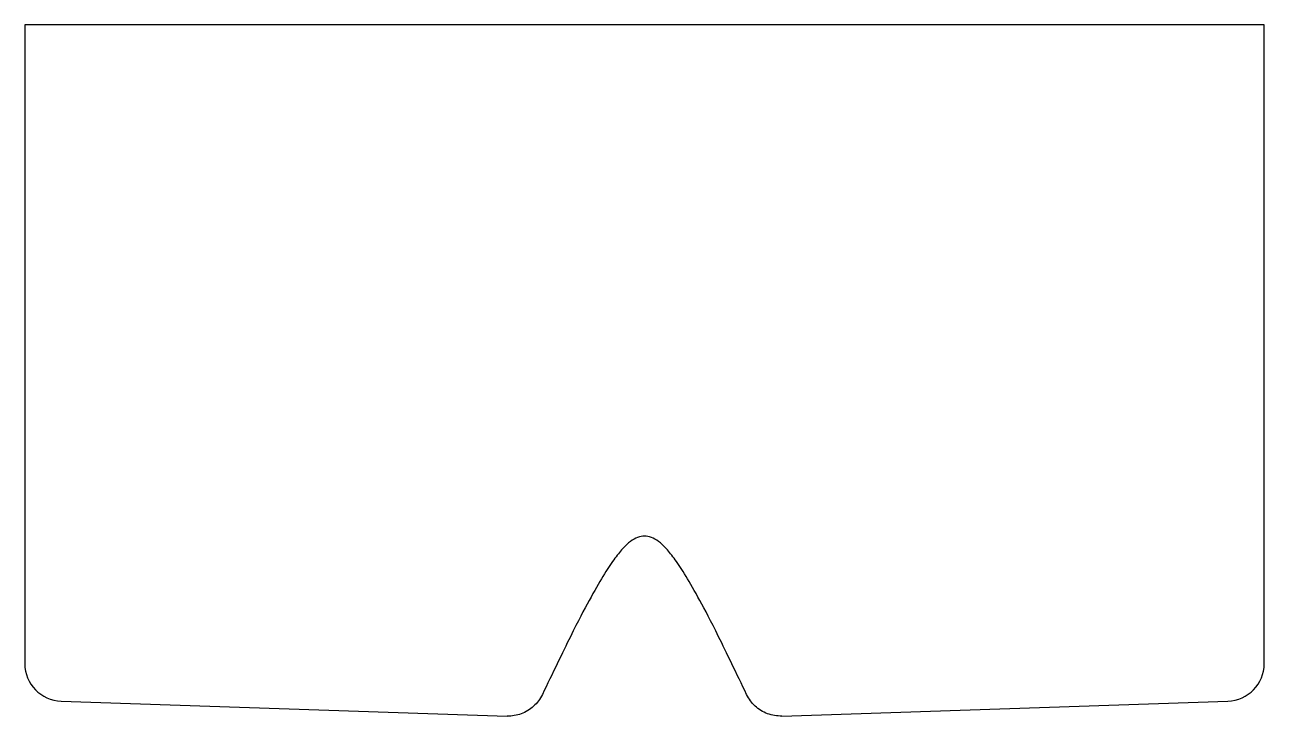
# Model space of a CAD drawing. Header units: millimetres. Extents: x -161 to 4, y -55 to 37.
import ezdxf

# ---------------------------------------------------------------- set-up
doc = ezdxf.new("R2010")
doc.units = ezdxf.units.MM
doc.layers.get('0').update_dxf_attribs({"linetype": 'CONTINUOUS'})

msp = doc.modelspace()

# ---------------------------------------------------------------- linework, layer by layer
for p, q in [((4.5, 37.11), (-160.5, 37.11)), ((-160.5, 37.11), (-160.5, 21.11)), ((4.5, 21.11), (4.5, 37.11)), ((-160.5, 21.11), (-160.5, -47.89)), ((4.5, -47.89), (4.5, 21.11)), ((-155.67, -52.88), (-96.29, -54.87)), ((-59.71, -54.87), (-0.33, -52.88))]:
    msp.add_line(p, q)
for centre, start, end in [((-155.5, -47.89), 180, 268.0871), ((-0.5, -47.89), -88.0871, 0)]:
    msp.add_arc(centre, 5, start, end)
msp.add_rational_spline([(-64.4, -52.01), (-78, -23.25), (-91.6, -52.01)], [1.06573896303, 2.93426103697, 1.06573896303], degree=2)
for points in [[(-91.6, -52.01), (-91.88, -52.6), (-92.27, -53.13), (-93.24, -54), (-93.8, -54.34), (-95.01, -54.79), (-95.65, -54.89), (-96.29, -54.87)], [(-59.71, -54.87), (-60.36, -54.89), (-61.01, -54.78), (-62.23, -54.33), (-62.79, -53.99), (-63.74, -53.11), (-64.12, -52.59), (-64.4, -52.01)]]:
    msp.add_open_spline(points, degree=3, knots=[0, 0, 0, 0, 0.1953222, 0.1953222, 0.3906445, 0.3906445, 0.5829901, 0.5829901, 0.5829901, 0.5829901])

doc.saveas('drawing.dxf')
